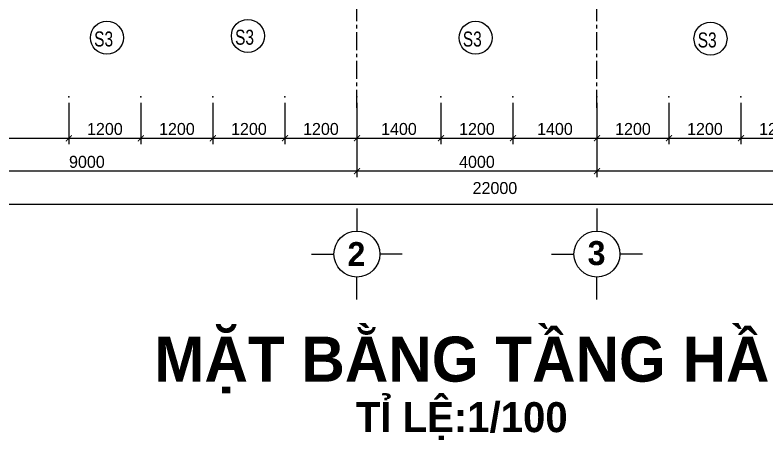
# Model space of a CAD drawing. Header units: inches. Extents: x -844707 to -690155, y -211546 to -175871.
# Drawn here: x -835728 to -823197, y -211546 to -204465 of the extents above; entities that cross this region are included whole.
import ezdxf
from ezdxf.enums import TextEntityAlignment as Align

# ---------------------------------------------------------------- set-up
doc = ezdxf.new("R2010")
doc.units = ezdxf.units.IN
doc.header["$LTSCALE"] = 48
doc.header["$MEASUREMENT"] = 0
doc.linetypes.add('CENTER', pattern=[2, 1.25, -0.25, 0.25, -0.25])
for name, color, linetype in [('DWGSHARE.com-CUA-DWGSHARE.com', 231, 'Continuous'), ('DWGSHARE.com-DIM-DWGSHARE.com', 251, 'Continuous'), ('DWGSHARE.com-text-DWGSHARE.com', 3, 'Continuous'), ('DWGSHARE.com-truc-DWGSHARE.com', 250, 'CENTER')]:
    doc.layers.add(name, color=color, linetype=linetype)
doc.layers.add('DWGSHARE.com-DefPoints-DWGSHARE.com', color=7, linetype='Continuous', plot=False)
doc.styles.add('AVO-B', font='')
doc.styles.add('KTEN', font='', dxfattribs={"width": 0.9})
doc.styles.add('VNI-AVO', font='')
doc.styles.get('AVO-B').set_extended_font_data('VNI-Avo', bold=True)
doc.styles.get('KTEN').set_extended_font_data('VNI-Helve-Condense')
doc.styles.get('VNI-AVO').set_extended_font_data('VNI-Avo')
doc.dimstyles.new('tl1-100', dxfattribs={"dimtxt": 200, "dimasz": 100, "dimexe": 100, "dimexo": 100, "dimgap": 50, "dimtad": 1, "dimdec": 0, "dimzin": 0, "dimdsep": 46, "dimtxsty": 'VNI-AVO', "dimblk": 'ARCHTICK', "dimcen": 1, "dimdle": 100, "dimclrd": 256, "dimclre": 256, "dimclrt": 2, "dimadec": 0, "dimazin": 0, "dimtfac": 1, "dimtdec": 0, "dimtix": 1, "dimtofl": 0, "dimtmove": 2, "dimatfit": 3, "dimldrblk": 'ARCHTICK', "dimfxl": 1, "dimtolj": 2, "dimtzin": 0, "dimarcsym": 0})

# ---------------------------------------------------------------- blocks, each defined once
blk = doc.blocks.new('_ArchTick')
at = {"color": 0, "linetype": 'ByBlock', "const_width": 0.15}
blk.add_lwpolyline([(-0.5, -0.5), (0.5, 0.5)], dxfattribs=at)
blk = doc.blocks.new('*D33')
at = {"layer": 'DWGSHARE.com-DefPoints-DWGSHARE.com', "color": 0, "transparency": 16777216}
for p in [(-826031, -205829), (-817031, -205829), (-826031, -207067)]:
    blk.add_point(p, dxfattribs=at)
at = {"layer": 'DWGSHARE.com-DIM-DWGSHARE.com', "lineweight": -2, "transparency": 16777216}
for p, q in [((-826031, -205929), (-826031, -207167)), ((-817031, -205929), (-817031, -207167)), ((-816931, -207067), (-826131, -207067))]:
    blk.add_line(p, q, dxfattribs=at)
at = {"layer": 'DWGSHARE.com-DIM-DWGSHARE.com', "lineweight": -2, "transparency": 16777216, "xscale": 100, "yscale": 100, "zscale": 100, "rotation": 180}
blk.add_blockref('_ArchTick', (-826031, -207067), dxfattribs=at)
at = {"layer": 'DWGSHARE.com-DIM-DWGSHARE.com', "lineweight": -2, "transparency": 16777216, "xscale": 100, "yscale": 100, "zscale": 100}
blk.add_blockref('_ArchTick', (-817031, -207067), dxfattribs=at)
at = {"layer": 'DWGSHARE.com-DIM-DWGSHARE.com', "color": 2, "transparency": 16777216, "insert": (-821531, -206913), "char_height": 200, "attachment_point": 5, "style": 'VNI-AVO'}
blk.add_mtext('\\A2;9000', dxfattribs=at)
blk = doc.blocks.new('*D34')
at = {"layer": 'DWGSHARE.com-DefPoints-DWGSHARE.com', "color": 0, "transparency": 16777216}
for p in [(-830031, -205829), (-826031, -205829), (-830031, -207067)]:
    blk.add_point(p, dxfattribs=at)
at = {"layer": 'DWGSHARE.com-DIM-DWGSHARE.com', "lineweight": -2, "transparency": 16777216}
for p, q in [((-830031, -205929), (-830031, -207167)), ((-826031, -205929), (-826031, -207167)), ((-825931, -207067), (-830131, -207067))]:
    blk.add_line(p, q, dxfattribs=at)
at = {"layer": 'DWGSHARE.com-DIM-DWGSHARE.com', "lineweight": -2, "transparency": 16777216, "xscale": 100, "yscale": 100, "zscale": 100, "rotation": 180}
blk.add_blockref('_ArchTick', (-830031, -207067), dxfattribs=at)
at = {"layer": 'DWGSHARE.com-DIM-DWGSHARE.com', "lineweight": -2, "transparency": 16777216, "xscale": 100, "yscale": 100, "zscale": 100}
blk.add_blockref('_ArchTick', (-826031, -207067), dxfattribs=at)
at = {"layer": 'DWGSHARE.com-DIM-DWGSHARE.com', "color": 2, "transparency": 16777216, "insert": (-828031, -206913), "char_height": 200, "attachment_point": 5, "style": 'VNI-AVO'}
blk.add_mtext('\\A2;4000', dxfattribs=at)
blk = doc.blocks.new('*D35')
at = {"layer": 'DWGSHARE.com-DefPoints-DWGSHARE.com', "color": 0, "transparency": 16777216}
for p in [(-839031, -205829), (-830031, -205829), (-839031, -207067)]:
    blk.add_point(p, dxfattribs=at)
at = {"layer": 'DWGSHARE.com-DIM-DWGSHARE.com', "lineweight": -2, "transparency": 16777216}
for p, q in [((-839031, -205929), (-839031, -207167)), ((-830031, -205929), (-830031, -207167)), ((-829931, -207067), (-839131, -207067))]:
    blk.add_line(p, q, dxfattribs=at)
at = {"layer": 'DWGSHARE.com-DIM-DWGSHARE.com', "lineweight": -2, "transparency": 16777216, "xscale": 100, "yscale": 100, "zscale": 100, "rotation": 180}
blk.add_blockref('_ArchTick', (-839031, -207067), dxfattribs=at)
at = {"layer": 'DWGSHARE.com-DIM-DWGSHARE.com', "lineweight": -2, "transparency": 16777216, "xscale": 100, "yscale": 100, "zscale": 100}
blk.add_blockref('_ArchTick', (-830031, -207067), dxfattribs=at)
at = {"layer": 'DWGSHARE.com-DIM-DWGSHARE.com', "color": 2, "transparency": 16777216, "insert": (-834531, -206913), "char_height": 200, "attachment_point": 5, "style": 'VNI-AVO'}
blk.add_mtext('\\A2;9000', dxfattribs=at)
blk = doc.blocks.new('*D36')
at = {"layer": 'DWGSHARE.com-DefPoints-DWGSHARE.com', "color": 0, "transparency": 16777216}
for p in [(-839031, -205829), (-817031, -205829), (-839031, -207620)]:
    blk.add_point(p, dxfattribs=at)
at = {"layer": 'DWGSHARE.com-DIM-DWGSHARE.com', "lineweight": -2, "transparency": 16777216}
for p, q in [((-839031, -205929), (-839031, -207720)), ((-817031, -205929), (-817031, -207720)), ((-816931, -207620), (-839131, -207620))]:
    blk.add_line(p, q, dxfattribs=at)
at = {"layer": 'DWGSHARE.com-DIM-DWGSHARE.com', "lineweight": -2, "transparency": 16777216, "xscale": 100, "yscale": 100, "zscale": 100, "rotation": 180}
blk.add_blockref('_ArchTick', (-839031, -207620), dxfattribs=at)
at = {"layer": 'DWGSHARE.com-DIM-DWGSHARE.com', "lineweight": -2, "transparency": 16777216, "xscale": 100, "yscale": 100, "zscale": 100}
blk.add_blockref('_ArchTick', (-817031, -207620), dxfattribs=at)
at = {"layer": 'DWGSHARE.com-DIM-DWGSHARE.com', "color": 2, "transparency": 16777216, "insert": (-827731, -207349), "char_height": 200, "attachment_point": 5, "style": 'VNI-AVO'}
blk.add_mtext('\\A2;22000', dxfattribs=at)
blk = doc.blocks.new('*D244')
at = {"layer": 'DWGSHARE.com-DefPoints-DWGSHARE.com', "color": 0, "transparency": 16777216}
for p in [(-839031, -205829), (-834831, -205829), (-834831, -206518)]:
    blk.add_point(p, dxfattribs=at)
at = {"layer": 'DWGSHARE.com-DIM-DWGSHARE.com', "lineweight": -2, "transparency": 16777216}
for p, q in [((-839031, -205929), (-839031, -206618)), ((-834831, -205929), (-834831, -206618)), ((-839131, -206518), (-834731, -206518))]:
    blk.add_line(p, q, dxfattribs=at)
at = {"layer": 'DWGSHARE.com-DIM-DWGSHARE.com', "lineweight": -2, "transparency": 16777216, "xscale": 100, "yscale": 100, "zscale": 100, "rotation": 180}
blk.add_blockref('_ArchTick', (-839031, -206518), dxfattribs=at)
at = {"layer": 'DWGSHARE.com-DIM-DWGSHARE.com', "lineweight": -2, "transparency": 16777216, "xscale": 100, "yscale": 100, "zscale": 100}
blk.add_blockref('_ArchTick', (-834831, -206518), dxfattribs=at)
at = {"layer": 'DWGSHARE.com-DIM-DWGSHARE.com', "color": 2, "transparency": 16777216, "insert": (-836931, -206365), "char_height": 200, "attachment_point": 5, "style": 'VNI-AVO'}
blk.add_mtext('\\A2;4200', dxfattribs=at)
blk = doc.blocks.new('*D245')
at = {"layer": 'DWGSHARE.com-DefPoints-DWGSHARE.com', "color": 0, "transparency": 16777216}
for p in [(-834831, -205829), (-833631, -205829), (-833631, -206518)]:
    blk.add_point(p, dxfattribs=at)
at = {"layer": 'DWGSHARE.com-DIM-DWGSHARE.com', "lineweight": -2, "transparency": 16777216}
for p, q in [((-834831, -205929), (-834831, -206618)), ((-833631, -205929), (-833631, -206618)), ((-834931, -206518), (-833531, -206518))]:
    blk.add_line(p, q, dxfattribs=at)
at = {"layer": 'DWGSHARE.com-DIM-DWGSHARE.com', "lineweight": -2, "transparency": 16777216, "xscale": 100, "yscale": 100, "zscale": 100, "rotation": 180}
blk.add_blockref('_ArchTick', (-834831, -206518), dxfattribs=at)
at = {"layer": 'DWGSHARE.com-DIM-DWGSHARE.com', "lineweight": -2, "transparency": 16777216, "xscale": 100, "yscale": 100, "zscale": 100}
blk.add_blockref('_ArchTick', (-833631, -206518), dxfattribs=at)
at = {"layer": 'DWGSHARE.com-DIM-DWGSHARE.com', "color": 2, "transparency": 16777216, "insert": (-834231, -206365), "char_height": 200, "attachment_point": 5, "style": 'VNI-AVO'}
blk.add_mtext('\\A2;1200', dxfattribs=at)
blk = doc.blocks.new('*D246')
at = {"layer": 'DWGSHARE.com-DefPoints-DWGSHARE.com', "color": 0, "transparency": 16777216}
for p in [(-833631, -205829), (-832431, -205829), (-832431, -206518)]:
    blk.add_point(p, dxfattribs=at)
at = {"layer": 'DWGSHARE.com-DIM-DWGSHARE.com', "lineweight": -2, "transparency": 16777216}
for p, q in [((-833631, -205929), (-833631, -206618)), ((-832431, -205929), (-832431, -206618)), ((-833731, -206518), (-832331, -206518))]:
    blk.add_line(p, q, dxfattribs=at)
at = {"layer": 'DWGSHARE.com-DIM-DWGSHARE.com', "lineweight": -2, "transparency": 16777216, "xscale": 100, "yscale": 100, "zscale": 100, "rotation": 180}
blk.add_blockref('_ArchTick', (-833631, -206518), dxfattribs=at)
at = {"layer": 'DWGSHARE.com-DIM-DWGSHARE.com', "lineweight": -2, "transparency": 16777216, "xscale": 100, "yscale": 100, "zscale": 100}
blk.add_blockref('_ArchTick', (-832431, -206518), dxfattribs=at)
at = {"layer": 'DWGSHARE.com-DIM-DWGSHARE.com', "color": 2, "transparency": 16777216, "insert": (-833031, -206365), "char_height": 200, "attachment_point": 5, "style": 'VNI-AVO'}
blk.add_mtext('\\A2;1200', dxfattribs=at)
blk = doc.blocks.new('*D247')
at = {"layer": 'DWGSHARE.com-DefPoints-DWGSHARE.com', "color": 0, "transparency": 16777216}
for p in [(-832431, -205829), (-831231, -205829), (-831231, -206518)]:
    blk.add_point(p, dxfattribs=at)
at = {"layer": 'DWGSHARE.com-DIM-DWGSHARE.com', "lineweight": -2, "transparency": 16777216}
for p, q in [((-832431, -205929), (-832431, -206618)), ((-831231, -205929), (-831231, -206618)), ((-832531, -206518), (-831131, -206518))]:
    blk.add_line(p, q, dxfattribs=at)
at = {"layer": 'DWGSHARE.com-DIM-DWGSHARE.com', "lineweight": -2, "transparency": 16777216, "xscale": 100, "yscale": 100, "zscale": 100, "rotation": 180}
blk.add_blockref('_ArchTick', (-832431, -206518), dxfattribs=at)
at = {"layer": 'DWGSHARE.com-DIM-DWGSHARE.com', "lineweight": -2, "transparency": 16777216, "xscale": 100, "yscale": 100, "zscale": 100}
blk.add_blockref('_ArchTick', (-831231, -206518), dxfattribs=at)
at = {"layer": 'DWGSHARE.com-DIM-DWGSHARE.com', "color": 2, "transparency": 16777216, "insert": (-831831, -206365), "char_height": 200, "attachment_point": 5, "style": 'VNI-AVO'}
blk.add_mtext('\\A2;1200', dxfattribs=at)
blk = doc.blocks.new('*D248')
at = {"layer": 'DWGSHARE.com-DefPoints-DWGSHARE.com', "color": 0, "transparency": 16777216}
for p in [(-831231, -205829), (-830031, -205829), (-830031, -206518)]:
    blk.add_point(p, dxfattribs=at)
at = {"layer": 'DWGSHARE.com-DIM-DWGSHARE.com', "lineweight": -2, "transparency": 16777216}
for p, q in [((-831231, -205929), (-831231, -206618)), ((-830031, -205929), (-830031, -206618)), ((-831331, -206518), (-829931, -206518))]:
    blk.add_line(p, q, dxfattribs=at)
at = {"layer": 'DWGSHARE.com-DIM-DWGSHARE.com', "lineweight": -2, "transparency": 16777216, "xscale": 100, "yscale": 100, "zscale": 100, "rotation": 180}
blk.add_blockref('_ArchTick', (-831231, -206518), dxfattribs=at)
at = {"layer": 'DWGSHARE.com-DIM-DWGSHARE.com', "lineweight": -2, "transparency": 16777216, "xscale": 100, "yscale": 100, "zscale": 100}
blk.add_blockref('_ArchTick', (-830031, -206518), dxfattribs=at)
at = {"layer": 'DWGSHARE.com-DIM-DWGSHARE.com', "color": 2, "transparency": 16777216, "insert": (-830631, -206365), "char_height": 200, "attachment_point": 5, "style": 'VNI-AVO'}
blk.add_mtext('\\A2;1200', dxfattribs=at)
blk = doc.blocks.new('*D249')
at = {"layer": 'DWGSHARE.com-DefPoints-DWGSHARE.com', "color": 0, "transparency": 16777216}
for p in [(-830031, -205829), (-828631, -205829), (-828631, -206518)]:
    blk.add_point(p, dxfattribs=at)
at = {"layer": 'DWGSHARE.com-DIM-DWGSHARE.com', "lineweight": -2, "transparency": 16777216}
for p, q in [((-830031, -205929), (-830031, -206618)), ((-828631, -205929), (-828631, -206618)), ((-830131, -206518), (-828531, -206518))]:
    blk.add_line(p, q, dxfattribs=at)
at = {"layer": 'DWGSHARE.com-DIM-DWGSHARE.com', "lineweight": -2, "transparency": 16777216, "xscale": 100, "yscale": 100, "zscale": 100, "rotation": 180}
blk.add_blockref('_ArchTick', (-830031, -206518), dxfattribs=at)
at = {"layer": 'DWGSHARE.com-DIM-DWGSHARE.com', "lineweight": -2, "transparency": 16777216, "xscale": 100, "yscale": 100, "zscale": 100}
blk.add_blockref('_ArchTick', (-828631, -206518), dxfattribs=at)
at = {"layer": 'DWGSHARE.com-DIM-DWGSHARE.com', "color": 2, "transparency": 16777216, "insert": (-829331, -206365), "char_height": 200, "attachment_point": 5, "style": 'VNI-AVO'}
blk.add_mtext('\\A2;1400', dxfattribs=at)
blk = doc.blocks.new('*D250')
at = {"layer": 'DWGSHARE.com-DefPoints-DWGSHARE.com', "color": 0, "transparency": 16777216}
for p in [(-828631, -205829), (-827431, -205829), (-827431, -206518)]:
    blk.add_point(p, dxfattribs=at)
at = {"layer": 'DWGSHARE.com-DIM-DWGSHARE.com', "lineweight": -2, "transparency": 16777216}
for p, q in [((-828631, -205929), (-828631, -206618)), ((-827431, -205929), (-827431, -206618)), ((-828731, -206518), (-827331, -206518))]:
    blk.add_line(p, q, dxfattribs=at)
at = {"layer": 'DWGSHARE.com-DIM-DWGSHARE.com', "lineweight": -2, "transparency": 16777216, "xscale": 100, "yscale": 100, "zscale": 100, "rotation": 180}
blk.add_blockref('_ArchTick', (-828631, -206518), dxfattribs=at)
at = {"layer": 'DWGSHARE.com-DIM-DWGSHARE.com', "lineweight": -2, "transparency": 16777216, "xscale": 100, "yscale": 100, "zscale": 100}
blk.add_blockref('_ArchTick', (-827431, -206518), dxfattribs=at)
at = {"layer": 'DWGSHARE.com-DIM-DWGSHARE.com', "color": 2, "transparency": 16777216, "insert": (-828031, -206365), "char_height": 200, "attachment_point": 5, "style": 'VNI-AVO'}
blk.add_mtext('\\A2;1200', dxfattribs=at)
blk = doc.blocks.new('*D251')
at = {"layer": 'DWGSHARE.com-DefPoints-DWGSHARE.com', "color": 0, "transparency": 16777216}
for p in [(-827431, -205829), (-826031, -205829), (-826031, -206518)]:
    blk.add_point(p, dxfattribs=at)
at = {"layer": 'DWGSHARE.com-DIM-DWGSHARE.com', "lineweight": -2, "transparency": 16777216}
for p, q in [((-827431, -205929), (-827431, -206618)), ((-826031, -205929), (-826031, -206618)), ((-827531, -206518), (-825931, -206518))]:
    blk.add_line(p, q, dxfattribs=at)
at = {"layer": 'DWGSHARE.com-DIM-DWGSHARE.com', "lineweight": -2, "transparency": 16777216, "xscale": 100, "yscale": 100, "zscale": 100, "rotation": 180}
blk.add_blockref('_ArchTick', (-827431, -206518), dxfattribs=at)
at = {"layer": 'DWGSHARE.com-DIM-DWGSHARE.com', "lineweight": -2, "transparency": 16777216, "xscale": 100, "yscale": 100, "zscale": 100}
blk.add_blockref('_ArchTick', (-826031, -206518), dxfattribs=at)
at = {"layer": 'DWGSHARE.com-DIM-DWGSHARE.com', "color": 2, "transparency": 16777216, "insert": (-826731, -206365), "char_height": 200, "attachment_point": 5, "style": 'VNI-AVO'}
blk.add_mtext('\\A2;1400', dxfattribs=at)
blk = doc.blocks.new('*D252')
at = {"layer": 'DWGSHARE.com-DefPoints-DWGSHARE.com', "color": 0, "transparency": 16777216}
for p in [(-826031, -205829), (-824831, -205829), (-824831, -206518)]:
    blk.add_point(p, dxfattribs=at)
at = {"layer": 'DWGSHARE.com-DIM-DWGSHARE.com', "lineweight": -2, "transparency": 16777216}
for p, q in [((-826031, -205929), (-826031, -206618)), ((-824831, -205929), (-824831, -206618)), ((-826131, -206518), (-824731, -206518))]:
    blk.add_line(p, q, dxfattribs=at)
at = {"layer": 'DWGSHARE.com-DIM-DWGSHARE.com', "lineweight": -2, "transparency": 16777216, "xscale": 100, "yscale": 100, "zscale": 100, "rotation": 180}
blk.add_blockref('_ArchTick', (-826031, -206518), dxfattribs=at)
at = {"layer": 'DWGSHARE.com-DIM-DWGSHARE.com', "lineweight": -2, "transparency": 16777216, "xscale": 100, "yscale": 100, "zscale": 100}
blk.add_blockref('_ArchTick', (-824831, -206518), dxfattribs=at)
at = {"layer": 'DWGSHARE.com-DIM-DWGSHARE.com', "color": 2, "transparency": 16777216, "insert": (-825431, -206365), "char_height": 200, "attachment_point": 5, "style": 'VNI-AVO'}
blk.add_mtext('\\A2;1200', dxfattribs=at)
blk = doc.blocks.new('*D253')
at = {"layer": 'DWGSHARE.com-DefPoints-DWGSHARE.com', "color": 0, "transparency": 16777216}
for p in [(-824831, -205829), (-823631, -205829), (-823631, -206518)]:
    blk.add_point(p, dxfattribs=at)
at = {"layer": 'DWGSHARE.com-DIM-DWGSHARE.com', "lineweight": -2, "transparency": 16777216}
for p, q in [((-824831, -205929), (-824831, -206618)), ((-823631, -205929), (-823631, -206618)), ((-824931, -206518), (-823531, -206518))]:
    blk.add_line(p, q, dxfattribs=at)
at = {"layer": 'DWGSHARE.com-DIM-DWGSHARE.com', "lineweight": -2, "transparency": 16777216, "xscale": 100, "yscale": 100, "zscale": 100, "rotation": 180}
blk.add_blockref('_ArchTick', (-824831, -206518), dxfattribs=at)
at = {"layer": 'DWGSHARE.com-DIM-DWGSHARE.com', "lineweight": -2, "transparency": 16777216, "xscale": 100, "yscale": 100, "zscale": 100}
blk.add_blockref('_ArchTick', (-823631, -206518), dxfattribs=at)
at = {"layer": 'DWGSHARE.com-DIM-DWGSHARE.com', "color": 2, "transparency": 16777216, "insert": (-824231, -206365), "char_height": 200, "attachment_point": 5, "style": 'VNI-AVO'}
blk.add_mtext('\\A2;1200', dxfattribs=at)
blk = doc.blocks.new('*D254')
at = {"layer": 'DWGSHARE.com-DefPoints-DWGSHARE.com', "color": 0, "transparency": 16777216}
for p in [(-823631, -205829), (-822431, -205829), (-822431, -206518)]:
    blk.add_point(p, dxfattribs=at)
at = {"layer": 'DWGSHARE.com-DIM-DWGSHARE.com', "lineweight": -2, "transparency": 16777216}
for p, q in [((-823631, -205929), (-823631, -206618)), ((-822431, -205929), (-822431, -206618)), ((-823731, -206518), (-822331, -206518))]:
    blk.add_line(p, q, dxfattribs=at)
at = {"layer": 'DWGSHARE.com-DIM-DWGSHARE.com', "lineweight": -2, "transparency": 16777216, "xscale": 100, "yscale": 100, "zscale": 100, "rotation": 180}
blk.add_blockref('_ArchTick', (-823631, -206518), dxfattribs=at)
at = {"layer": 'DWGSHARE.com-DIM-DWGSHARE.com', "lineweight": -2, "transparency": 16777216, "xscale": 100, "yscale": 100, "zscale": 100}
blk.add_blockref('_ArchTick', (-822431, -206518), dxfattribs=at)
at = {"layer": 'DWGSHARE.com-DIM-DWGSHARE.com', "color": 2, "transparency": 16777216, "insert": (-823031, -206365), "char_height": 200, "attachment_point": 5, "style": 'VNI-AVO'}
blk.add_mtext('\\A2;1200', dxfattribs=at)

msp = doc.modelspace()

# ---------------------------------------------------------------- linework, layer by layer
at = {"layer": 'DWGSHARE.com-CUA-DWGSHARE.com'}
for centre in [(-834196.5, -204842.3), (-831848.4, -204812.9), (-828052.8, -204843.7), (-824138.3, -204858.7)]:
    msp.add_circle(centre, 275, dxfattribs=at)
at = {"layer": 'DWGSHARE.com-DIM-DWGSHARE.com'}
for p, q in [((-830031.2, -207690.9), (-830031.2, -208064.9)), ((-826031.2, -207690.9), (-826031.2, -208064.9)), ((-830788.2, -208447.9), (-830414.2, -208447.9)), ((-829274.2, -208447.9), (-829648.2, -208447.9)), ((-826788.2, -208447.9), (-826414.2, -208447.9)), ((-825274.2, -208447.9), (-825648.2, -208447.9)), ((-830031.2, -209204.9), (-830031.2, -208830.9)), ((-826031.2, -209204.9), (-826031.2, -208830.9))]:
    msp.add_line(p, q, dxfattribs=at)
for centre in [(-830031.2, -208447.9), (-826031.2, -208447.9)]:
    msp.add_circle(centre, 383, dxfattribs=at)
at = {"layer": 'DWGSHARE.com-truc-DWGSHARE.com', "ltscale": 5}
for p, q in [((-830031.2, -206009.5), (-830031.2, -183119.9)), ((-826031.2, -206009.5), (-826031.2, -183119.9))]:
    msp.add_line(p, q, dxfattribs=at)

# ---------------------------------------------------------------- texts
at = {"layer": 'DWGSHARE.com-CUA-DWGSHARE.com', "style": 'KTEN', "width": 0.9}
for p in [(-834409.7, -204989), (-832061.6, -204959.6), (-828266, -204990.4), (-824351.5, -205005.4)]:
    msp.add_text('S3', height=250, dxfattribs=at).set_placement(p)
at = {"layer": 'DWGSHARE.com-text-DWGSHARE.com', "color": 3, "style": 'AVO-B'}
for s, p in [('2', (-830188.1, -208648.7)), ('3', (-826186, -208631.7))]:
    msp.add_text(s, height=400, dxfattribs=at).set_placement(p)
at = {"layer": 'DWGSHARE.com-text-DWGSHARE.com', "style": 'AVO-B'}
msp.add_text('MAËT BAÈNG TAÀNG HAÀM', height=750, dxfattribs=at).set_placement((-827863.8, -210574.1), align=Align.CENTER)
msp.add_text('TÆ LEÄ:1/100', height=500, dxfattribs=at).set_placement((-830049, -211416))

# ---------------------------------------------------------------- dimensions: what is measured, and where the dimension line sits
at = {"layer": 'DWGSHARE.com-DIM-DWGSHARE.com'}
for base, p1, p2, picture, middle in [((-839031.2, -207066.9), (-830031.2, -205829.5), (-839031.2, -205829.5), '*D35', (-834531.2, -206913.4)), ((-830031.2, -207066.9), (-826031.2, -205829.5), (-830031.2, -205829.5), '*D34', (-828031.2, -206913.4)), ((-826031.2, -207066.9), (-817031.4, -205829.5), (-826031.2, -205829.5), '*D33', (-821531.3, -206913.4))]:
    dim = msp.add_linear_dim(base=base, p1=p1, p2=p2, angle=180, dimstyle='tl1-100', override={"dimtmove": 1}, dxfattribs=at)
    dim.commit()
    dim.dimension.update_dxf_attribs({"geometry": picture, "text_midpoint": middle})
dim = msp.add_linear_dim(base=(-839031.2, -207620.4), p1=(-817031.4, -205829.5), p2=(-839031.2, -205829.5), angle=180, dimstyle='tl1-100', dxfattribs=at)
dim.commit()
dim.dimension.update_dxf_attribs({"geometry": '*D36', "text_midpoint": (-827731.2, -207349.1), "dimtype": 160})
for base, p1, p2, picture, middle in [((-834831.4, -206518.1), (-839031.2, -205829.5), (-834831.4, -205829.5), '*D244', (-836931.3, -206364.6)), ((-833631.4, -206518.1), (-834831.4, -205829.5), (-833631.4, -205829.5), '*D245', (-834231.4, -206364.6)), ((-832431.4, -206518.1), (-833631.4, -205829.5), (-832431.4, -205829.5), '*D246', (-833031.4, -206364.6)), ((-831231.4, -206518.1), (-832431.4, -205829.5), (-831231.4, -205829.5), '*D247', (-831831.4, -206364.6)), ((-830031.2, -206518.1), (-831231.4, -205829.5), (-830031.2, -205829.5), '*D248', (-830631.3, -206364.6)), ((-828631.1, -206518.1), (-830031.2, -205829.5), (-828631.1, -205829.5), '*D249', (-829331.1, -206364.6)), ((-827431.2, -206518.1), (-828631.1, -205829.5), (-827431.2, -205829.5), '*D250', (-828031.1, -206364.6)), ((-826031.2, -206518.1), (-827431.2, -205829.5), (-826031.2, -205829.5), '*D251', (-826731.2, -206364.6)), ((-824830.6861, -206518.0656), (-826031.1845, -205829.4764), (-824830.6861, -205829.4764), '*D252', (-825430.9353, -206364.5521)), ((-823630.7, -206518.1), (-824830.7, -205829.5), (-823630.7, -205829.5), '*D253', (-824230.7, -206364.6)), ((-822430.7, -206518.1), (-823630.7, -205829.5), (-822430.7, -205829.5), '*D254', (-823030.7, -206364.6))]:
    dim = msp.add_linear_dim(base=base, p1=p1, p2=p2, dimstyle='tl1-100', dxfattribs=at)
    dim.commit()
    dim.dimension.update_dxf_attribs({"geometry": picture, "text_midpoint": middle})

doc.saveas('drawing.dxf')
